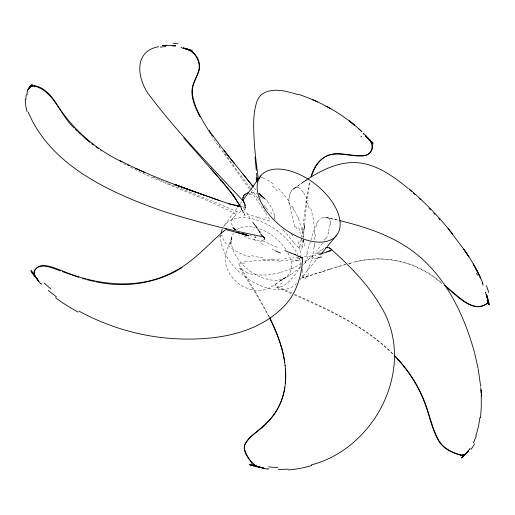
<?xml version="1.0" encoding="UTF-8"?>
<svg xmlns="http://www.w3.org/2000/svg" width="515" height="515" viewBox="0 0 515 515"><rect width="100%" height="100%" fill="white"/><g stroke="black" fill="none" stroke-linecap="round" stroke-linejoin="round"><path stroke-width="0.39" stroke-dasharray="2.58 1.93" d="M302.711 271.218L302.569 268.534M314.678 237.1L314.549 241.072M303.329 240.022L303.264 243.003M303.322 241.941L303.303 240.215M303.412 238.567L303.284 242.771L303.316 242.063M289.07 198.706L289.372 195.855M330.244 223.478L330.224 221.289A13.248 9.534 -20.9 0 0 330.179 220.78L330.057 220.278M303.457 237.08L304.423 224.45L304.191 227.128M314.446 242.906L314.266 245.237M303.895 230.025L307.075 199.376L310.223 181.203M304.178 227.34L303.071 237.396M314.099 246.91C313.004 255.543 310.757 264.227 306.47 271.856M241.329 209.451L241.902 207.036L242.887 207.21M302.769 239.958L301.584 249.196M330.173 224.302L328.364 231.956M302.53 230.083L306.676 196.846L309.65 181.447M302.485 230.417L301.545 236.952M274.843 218.218L274.72 218.856M301.133 239.526L299.678 247.38M231.924 236.784L229.883 245.153L232.136 237.196C227.817 247.091 222.525 258.517 227.379 269.248C230.038 275.158 234.093 280.424 239.398 284.19C245.694 288.471 253.451 291.226 261.131 290.293C269.911 289.919 276.252 282.838 283.411 278.718L279.98 280.965L285.671 277.36M244.863 209.47L244.483 210.609M302.756 245.977L301.661 249.015M289.552 195.095L290.267 193.138M310.333 242.147L306.831 252.459M310.931 240.215L315.071 226.935M240.898 210.79L239.739 212.644M316.101 224.392L317.588 221.778M300.754 265.804L300.992 265.367M325.647 238.078L324.193 240.595M300.509 266.236C296.215 273.851 290.705 281.19 283.205 285.883A13.3 10.487 49.7 0 1 282.6 286.14L279.227 287.055M232.278 218.701L231.576 221.321L231.776 224.282L232.915 226.915L235.052 229.787M302.839 277.611L303.824 276.053M304.751 274.617L304.339 275.261M291.509 190.859L290.466 192.713A11.098 9.141 -51.2 0 0 290.318 193.157M322.474 243.286L316.487 251.178M224.746 225.036L237.563 207.532M240.408 203.644L241.838 201.7M244.129 211.227L243.112 212.521L244.001 213.113M299.82 279.735L320.33 254.957M236.044 214.91L235.265 215.791M312.817 255.298L311.318 256.882M275.139 285.033L277.83 282.645M234.731 216.326L234.022 217.002M309.361 258.891L303.657 264.433M233.276 217.671L233.939 217.073M232.825 218.083L232.51 218.392A13.004 5.427 23.8 0 0 232.265 218.695M300.438 267.285L292.063 273.607M218.167 237.795L218.572 237.473M219.596 236.662L221.901 234.949M238.966 264.137L241.728 262.457M315.309 254.307L317.111 252.923M314.208 255.137L303.329 262.495M294.342 188.342A10.3 8.053 1.4 0 1 294.535 188.226L306.354 179.993M293.286 189.031L307.313 179.413M293.711 188.722L294.322 188.323M291.484 274.006L289.024 275.699M288.767 275.873L286.585 277.334M319.384 251.275L321.946 249.614M286.14 277.63L280.591 280.862M306.824 179.696L302.891 182.246L306.773 179.767M301.455 263.596L293.885 267.543M294.876 187.994L296.801 187.222M322.654 249.221L323.781 248.681M321.405 271.939L302.723 277.791M322.667 271.527L328.01 269.802M325.467 270.626L302.769 277.894M327.154 270.079L329.671 269.274M328.834 269.538L332.98 268.225M330.508 269.01L334.628 267.71M333.842 267.955L340.924 265.792M335.503 267.446L345.436 264.504M262.631 240.614L261.144 240.911M299.691 258.137L295.179 259.245M343.241 265.141L345.514 264.51M348.443 263.693L352.955 262.553M279.742 272.686C269.454 275.364 258.388 276.156 248.069 273.22A13.39 10.5 25.2 0 1 247.303 272.892M349.305 263.5C381.145 253.142 417.272 260.596 442.012 283.327M355.376 262.051C386.25 253.522 419.86 263.146 443.125 284.756M292.514 259.727L279.33 260.957L264.819 260.114M311.324 255.916L303.799 256.946M279.169 287.061L277.456 287.254M244.477 261.691L248.912 261.311M249.382 261.266L270.813 259.734M277.405 287.261L276.812 287.312M298.436 257.519L292.99 257.976M272.59 259.586L281.209 258.858M284.312 258.633L286.752 258.453M260.725 177.791L261.35 177.772M269.596 220.761L266.39 220.24L262.92 218.978M325.48 217.459L324.682 217.414A11.002 10.937 5.5 0 0 323.163 217.472L322.828 217.517A2.775 2.581 -3.3 0 0 322.261 217.671M259.348 240.911L250.625 239.147L242.327 235.419M251.397 192.237L256.792 193.621M325.474 217.51A10.397 4.648 3.4 0 1 325.718 217.53L338.728 220.285M262.244 177.836L262.843 177.926A13.384 11.124 -82.4 0 1 263.403 178.061L265.695 178.859M241.245 206.67L242.237 206.85M326.182 217.523L338.535 220.291M327.456 217.729L328.383 217.987M258.15 217.478L262.354 218.753M257.867 217.394L247.213 214.053M250.174 257.017C240.994 254.191 231.789 249.987 225.248 242.732A13.261 8.163 16.2 0 1 224.849 242.14L223.426 239.675L222.004 235.316M247.29 272.944L241.026 269.158M249.994 235.394L251.648 236.05M168.444 183.533L212.837 201.326L239.623 212.804M167.703 183.224L151.59 176.394M276.426 287.344L291.709 293.84M254.043 237.042L255.955 237.859M294.303 294.966C329.632 310.423 365.824 326.774 393.273 354.635M277.237 247.38L260.976 240.067M291.96 292.984L274.984 285.194M294.567 294.162C329.774 310.094 366.01 326.497 393.499 354.449M298.024 187.331L299.337 188.078A13.062 12.959 -82.9 0 1 300.155 188.715L300.696 189.172A13.165 12.914 9.4 0 1 301.172 189.662L303.026 191.838A23.323 22.963 15.4 0 1 303.663 192.674M130.656 167.24C164.974 185.02 202.311 196.241 236.391 214.491M123.6 163.59L126.136 164.929M235.548 229.819L233.868 228.763M235.651 229.935L233.057 228.229L235.458 229.812M235.304 229.696L232.278 227.694L235.387 229.761M261.556 196.176L262.508 196.846M299.164 248.159L298.552 247.728M298.507 247.696L293.518 242.282M235.097 229.49L232.027 226.948L234.943 229.651L234.518 229.201M273.298 183.713L266.506 179.233A23.684 19.358 -81.7 0 0 265.708 178.827M240.859 269.023L239.913 268.238M263.693 197.76L266.738 200.67M259.534 194.2L265.225 199.112M243.099 207.378L243.949 208.26M265.212 199.151L260.011 194.586L264.259 198.243L263.777 197.831M260.011 194.586L261.433 195.906L258.755 193.209M258.73 193.183L262.38 196.904L258.639 193.074M278.525 188.419L284.151 194.767L289.07 201.378M267.337 201.346L271.894 208.034L274.81 215.862M256.007 190.119L253.348 186.9M274.798 219.21L275.081 219.57M282.735 229.149L283.153 229.684M283.359 229.948L293.054 241.657M267.459 209.837L265.882 207.712M250.515 188.271L223.04 151.391M250.959 188.863L258.047 198.513M265.643 207.384L264.498 205.8M258.305 198.867L258.82 199.582M264.272 205.491L263.828 204.867M218.675 145.327L219.976 147.142M249.395 189.037L212.051 136.829M251.095 191.432L265.206 212.199M329.323 218.598L329.832 219.564M303.638 192.694L308.17 201.107M239.617 267.98L257.597 296.486L269.377 317.691M244.664 209.264L245.011 209.817M250.136 218.379L245.983 211.459M265.792 213.12L270.484 220.806M292.076 206.097L293.177 207.976M238.805 264.266L259.644 298.925L269.763 317.678M294.509 210.403L297.799 217.33M240.312 206.47L243.132 212.676M298.404 218.791L301.494 228.216L303.11 237.563M310.873 208.491L312.998 217.388L314.221 226.008M302.711 277.675L302.685 271.881A13.055 8.201 59.6 0 0 302.769 271.251M294.921 227.096L291.175 212.174L289.198 201.294M298.365 241.619L301.063 256.341M301.372 258.685L301.449 259.315M314.607 231.885L314.671 234.177M261.33 177.868A13.274 10.725 -58.5 0 1 262.225 177.913M272.493 186.005A57.191 38.902 72.3 0 1 277.353 190.717M288.361 201.951A106.174 95.545 -69.7 0 1 291.29 206.663M292.803 208.208A103.811 96.414 -48.8 0 1 294.11 210.635M298.037 217.169A80.327 66.132 -80.4 0 1 298.649 218.63M305.028 243.601A13.371 10.847 73 0 1 304.101 246.923M293.112 241.612A12.836 5.523 53 0 1 293.582 242.243M293.035 236.012A89.398 3.199 50.3 0 1 289.771 231.988M271.83 213.77A94.844 12.302 46.3 0 1 270.652 212.257M262.29 218.643A12.817 4.332 38.6 0 1 262.856 218.869M266.448 217.748A92.301 1.519 12.4 0 1 265.405 217.504M244.155 205.562A20.651 2.472 -87 0 1 243.923 206.805M244.998 209.463A8.594 2.311 70.8 0 1 244.947 209.65M251.256 194.406A57.493 20.433 63.7 0 1 252.228 194.76M259.103 196.131A107.094 47.354 -85.5 0 1 261.221 197.721M262.18 197.709A105.35 49.562 -75.1 0 1 263.307 198.719M266.783 200.129A80.449 28.46 85.9 0 1 267.382 200.786M274.881 215.862A13.39 10.055 -11.1 0 1 274.379 218.154M298.79 227.752A90.563 26.786 76.8 0 1 300.29 233.713M301.249 237.827A90.563 26.786 76.8 0 1 302.086 241.644M295.81 226.272A96.35 17.594 76.9 0 1 296.479 228.937M289.063 201.32A19.821 18.733 -18.1 0 1 288.838 198.713M289.449 195.855A8.208 6.721 -55.6 0 1 289.636 195.108M291.374 190.795A4.371 2.62 -53.2 0 1 291.851 190.132M291.973 190.247A2.762 1.423 -53.3 0 1 292.366 189.823L292.597 189.597A10.899 7.809 -61.1 0 1 293.717 188.748M306.592 201.687A56.444 49.839 50.9 0 1 309.29 208.82M314.375 225.988A103.361 100.039 -32.2 0 1 314.8 231.872M315.212 234.132A101.043 94.663 -55.6 0 1 315.232 237.067M314.311 245.243A79.123 77.997 9 0 1 314.137 246.917M296.769 187.145A1.88 1.59 26.7 0 1 298.063 187.228M308.884 273.407A13.654 4.558 -59.3 0 1 304.365 279.478M244.329 233.263A85.496 32.155 -4.3 0 1 243.956 233.076M243.222 235.046A90.537 37.318 -10.5 0 1 242.546 234.679M261.665 241.677A21.192 10.847 48.6 0 1 259.966 241.979M244.657 213.628A57.114 9.18 42.9 0 1 244.696 213.461M254.526 235.246A105.124 4.287 67.1 0 1 255.813 237.988M242.501 206.573A79.329 4.274 58.5 0 1 242.597 206.554M237.138 212.45A13.699 2.659 -51.3 0 1 236.475 213.513M308.047 256.38A89.623 66.995 88 0 1 305.138 262.811M303.052 266.764A89.623 66.995 88 0 1 302.794 267.221M307.5 252.981A95.462 65.16 -87 0 1 306.573 255.324M315.811 227.147A20.111 17.259 -65.5 0 1 316.776 224.707M317.568 221.765A8.272 8.182 -83.7 0 1 318.051 221.122L319.532 219.602A11.201 11.002 -89.4 0 1 319.873 219.274L321.579 218.019A4.397 4.21 5.3 0 1 322.236 217.62M329.761 219.602A13.152 8.974 -39.9 0 1 329.954 220.33M330.186 223.484A23.407 17.24 -21.7 0 1 330.102 224.302M328.705 232.04A55.82 45.565 9 0 1 326.304 238.329M318.708 251.706A100.818 62.412 -25.1 0 1 315.032 255.987M313.609 257.333A99.228 50.837 -30.7 0 1 311.627 259.425M303.374 264.247A77.778 56.747 -22.2 0 1 302.962 264.626M328.441 217.884A1.893 1.262 8.7 0 1 329.439 218.566M280.34 284.068A14.034 4.976 -26.7 0 1 282.259 282.967M262.83 257.899A85.522 67.716 -12 0 1 251.017 255.427M264.948 259.65A90.711 76.432 -17.8 0 1 262.36 259.29M297.567 260.326A21.237 6.766 -3.7 0 1 294.322 261.047M274.315 250.264A56.367 13.738 20 0 1 270.523 248.462M260.905 243.305A102.002 17.587 29.7 0 1 265.418 245.391M253.708 239.385A101.429 30.063 34.6 0 1 256.007 240.383M291.509 268.618A87.338 83.9 44.2 0 1 279.703 272.577M293.93 267.639A92.925 89.951 66.6 0 1 291.548 268.695M318.334 253.914A20.742 6.347 -35.7 0 1 320.163 252.582M321.907 249.492A8.504 5.549 -40.2 0 1 322.628 249.099M316.899 258.124A55.8 29.812 5.2 0 1 313.641 258.788M298.475 260.558A100.219 12.18 -3.4 0 1 290.28 261.221M279.014 261.511A99.331 2.646 -4.3 0 1 280.624 261.388M272.615 259.045A77.256 19.776 -5.7 0 1 270.89 259.193M242.243 263.332A14.233 10.339 30.2 0 1 244.928 263.017M296.601 283.565A46.369 28.074 37.9 0 1 249.859 280.089A46.369 28.074 37.9 0 1 220.793 235.407M223.523 226.761A46.369 28.074 37.9 0 1 259.644 220.974A46.369 28.074 37.9 0 1 297.573 254.449M299.209 258.215A46.369 28.074 37.9 0 1 301.23 265.586M287.879 252.801A34.479 20.864 37.9 0 1 263.049 277.991A34.479 20.864 37.9 0 1 233.507 233.218M236.758 229.767A34.479 20.864 37.9 0 1 255.105 227.495M259.399 228.757A34.479 20.864 37.9 0 1 285.87 249.415M242.565 211.221L240.003 205.781L242.565 211.247"/><path stroke-width="0.77" d="M245.095 207.436L245.14 205.833M302.698 257.841C301.822 275.467 296.531 293.46 283.971 306.374C255.659 335.465 211.742 341.001 173.059 338.58C140.151 336.495 107.873 326.845 78.93 311.105M285.271 383.598L285.645 376.652L285.162 365.386M245.076 207.764L245.024 208.305M480.527 417.8L481.293 407.114L481.268 396.891M487.821 301.88L487.885 301.037A9.631 4.596 58.7 0 0 487.737 299.595M487.924 301.97L487.975 300.741M26.175 94.747L25.847 99.447M284.834 387.364C282.774 402.614 274.547 416.551 262.817 426.394C257.043 431.963 249.724 436.224 245.423 443.158C241.805 450.084 247.432 457.088 251.449 462.431M244.168 446.75C247.747 435.844 260.081 431.119 267.085 422.673C281.46 409.045 287.087 388.413 285.497 369.062M311.446 176.697C314.144 167.266 320.015 157.397 330.134 154.764M34.338 271.148C39.249 260.609 53.463 267.736 61.195 270.388C97.078 285.709 140.086 290.569 175.325 270.871C193.949 261.182 207.609 245.037 223.272 231.505M34.46 270.858C39.913 261.517 52.826 268.399 60.358 270.819M310.931 176.922C313.796 166.609 320.839 156.232 332.098 154.3C341.651 152.582 351.146 155.768 360.712 155.652C367.794 157.069 374.849 150.142 371.933 143.241M264.678 238.683L264.189 239.559A11.877 5.073 24.6 0 1 264.015 239.713L263.809 239.951M476.317 435.909L473.394 442.881M259.071 178.969L259.251 178.544M243.074 197.013L242.668 198.082A1.976 1.082 66.4 0 0 242.848 199.273M27.308 90.943L27.488 90.537M243.389 196.389L243.614 196.009M28.048 89.417L30.115 86.881M28.898 88.162L28.396 88.876L32.31 84.267M469.712 449.125L470.124 448.533M28.228 89.082L28.035 89.359M487.454 303.238C472.191 314.543 455.865 293.087 444.509 285.387M243.833 195.681L244.78 194.561M238.039 206.888L239.939 204.294M242.784 200.406L260.828 175.77M28.46 88.799L31.866 84.634M29.046 87.968L30.076 86.945A11.13 4.886 17.7 0 1 31.19 86.404M320.845 254.339L336.231 235.754M31.415 85.458L29.265 88.014M468.425 450.921L465.174 454.211A11.427 7.828 62.1 0 1 463.822 454.893L462.818 455.125M468.528 450.831L461.492 457.951M467.755 451.649L465.888 453.696M467.659 451.752L468.328 451.043L464.498 454.9M467.633 451.777L467.079 452.35M467.054 452.376L466.519 452.93M465.541 453.927L465.219 454.256M462.637 456.85L462.039 457.378L463.906 455.492L463.564 455.923M464.762 454.719L464.33 455.151M464.305 455.183L463.944 455.543M463.532 455.955L463.062 456.425M466.526 453.046L466.056 453.503M245.127 194.232L248.339 192.481M465.843 453.689L465.219 454.172A11.452 7.506 62.2 0 1 464.144 454.719L462.695 455.041M223.407 231.396L225.454 229.922M307.481 179.272C320.51 170.916 334.911 163.525 350.631 162.598C372.815 161.44 392.127 175.119 408.363 188.664M182.13 267.51L177.823 270.098M331.506 250.174L331.216 250.342M177.173 270.452C157.307 281.608 133.984 286.095 111.349 284.171M31.009 86.346L32.368 85.896M330.624 250.618L330.205 250.799M329.774 250.966L327.74 251.706M325.725 247.882L326.793 247.528M31.151 86.385L32.033 86.127M301.841 257.449L300.915 257.764M326.928 251.977L318.779 254.416M311.324 464.923C376.787 447.786 417.697 364.826 380.141 305.215C367.169 283.353 349.028 265.103 330.102 248.352M158.659 46.704C132.052 51.429 137.55 81.312 150.844 97.116C178.937 134.267 211.968 167.394 243.601 201.5L243.782 201.944M331.686 154.526C342.675 150.734 375.132 165.785 371.746 143.402M162.965 45.603L171.971 45.455M288.349 469.133L278.106 469.545M34.37 85.735C43.221 86.945 49.8 94.251 54.783 101.094C70.104 126.471 92.372 147.007 118.875 160.365M34.222 85.999C54.326 91.116 59.998 115.206 74.121 127.913M172.48 45.964L173.336 46.054M191.574 50.811L189.263 50.251M110.59 284.087L103.322 283.192M250.593 464.607L264.646 468.431M267.768 468.856L268.811 468.978M175.28 45.848L172.39 45.494L175.602 45.893L172.795 45.539M460.455 455.099C451.719 452.827 442.72 448.475 438.226 440.203C431.815 428.718 429.523 415.566 424.836 403.387C418.38 385.703 407.758 369.706 394.76 356.148M102.62 283.089L95.751 281.789M460.642 454.938C451.301 452.363 441.793 447.348 437.563 438.123C431.428 425.905 429.008 412.264 423.768 399.685C417.028 382.941 406.599 367.819 393.994 354.951M263.352 236.836C229.6 230.044 195.874 221.746 162.985 211.227C111.073 193.074 50.843 166.203 28.209 112.103M262.586 468.244L264.646 468.579L257.584 466.674M263.023 468.335L263.056 468.341A69.229 58.665 43.8 0 0 267.774 469.056M239.134 206.245L228.177 203.554L191.2 190.556M239.514 206.335L228.415 203.637M264.723 468.463L257.622 466.622M235.413 205.491L238.947 206.219M263.049 468.077L249.724 464.685M287.834 91.863C277.006 88.928 260.989 88.876 256.818 101.783C252.395 115.508 253.67 130.256 254.423 144.432C255.337 156.077 256.779 167.684 258.427 179.246M90.376 280.559L94.393 281.505M258.305 467.311L257.841 467.202M180.965 47.399L181.544 47.535M288.432 91.992L290.26 92.443M339.797 220.6C365.148 226.851 390.621 235.078 411.949 250.599C445.069 274.849 463.77 313.719 474.437 352.402M256.522 466.873L255.717 466.674M226.877 229.902L238.117 232.793M254.861 466.455L255.228 466.545M87.106 279.703L89.726 280.385M253.786 466.172L253.451 466.081M290.872 92.591L292.359 92.99M248.919 235.716L236.173 232.188L248.648 235.799L246.505 235.13M252.202 465.74L249.807 464.865M184.222 48.243L192.172 50.727M189.971 50.451L188.992 49.942A9.476 2.878 32.4 0 0 187.537 49.35M82.625 278.435L85.683 279.31M293.099 93.189L297.644 94.567M189.114 50.206L188.232 49.936M187.46 49.698L186.681 49.44M78.911 277.302L72.209 275.081M298.146 94.219C321.74 102.079 344.084 114.633 362.084 131.904M187.537 49.24L183.321 48.146M247.425 235.419L243.898 234.132M71.463 274.823L62.289 271.521M185.928 49.183L185.2 48.919M219.95 200.799L175.499 184.814M204.893 195.443C176.053 185.143 147.058 174.836 119.905 160.526M184.512 48.661L183.61 48.301M187.499 49.286L183.237 47.934L191.928 50.348M284.872 250.605L294.393 254.378M246.479 235.181L242.269 233.469M242.308 233.488L244.284 234.319L242.417 233.52M188.812 49.723L190.376 50.457M295.43 254.816L298.198 256.071M143.872 172.049L144.245 172.216L135.799 168.392M312.65 99.64L317.485 101.848L316.88 101.571M298.835 256.38L299.485 256.702M329.368 247.966L329.935 248.262M127.694 165.058L128.982 165.721M300.412 257.185L301.513 257.796M119.493 160.699L121.978 162.051M325.969 106.161L330.778 108.807M302.492 257.384L302.421 257.352A2.923 0.605 -38.1 0 0 302.234 257.333M330.405 248.526L331.422 249.247M255.382 465.618L254.017 464.717M255.813 465.721L253.805 464.318M100.367 149.852L101.687 150.728M95.906 146.794L98.423 148.545M372.564 143.325L370.575 141.496M91.676 143.717L93.479 145.037M56.566 296.962L48.217 290.428M192.262 51.635C198.146 56.347 201.404 64.864 198.532 72.119C195.97 79.065 191.477 85.754 192.365 93.505C193.981 107.133 201.635 119.055 208.626 130.52M88.265 141.078L89.971 142.398M192.095 51.841C197.194 56.257 200.419 63.506 198.79 70.246C197.374 75.995 193.833 80.964 192.507 86.739C190.26 97.296 195.378 107.616 199.962 116.808M87.73 140.634L75.023 128.892M446.563 287.64C457.133 295.314 473.073 314.44 487.261 303.387A9.206 5.414 43.5 0 0 487.647 301.79M409.399 189.546L411.459 191.323M261.787 235.394L262.689 236.205M366.307 136.301L365.354 135.574L369.075 139.327M409.077 188.818C423.414 200.914 436.553 214.401 448.475 228.872M262.611 236.14L263.114 236.61M263.88 237.293L263.48 236.945A10.918 4.023 69.4 0 1 263.365 236.906M367.33 137.209L367.8 137.64M413.513 193.131L415.032 194.516M365.676 136.05L365.29 135.715M366.062 136.411L369.036 139.372A8.916 2.923 47.3 0 1 370.06 140.672L370.736 141.541M358.871 128.879L361.685 131.525M368.238 138.046L368.701 138.484M363.172 133.52L363.725 134.048M31.441 270.851L38.934 281.48L35.117 276.336A12.759 9.006 11.1 0 1 34.37 274.585L34.164 273.42M37.91 280.624L38.767 281.538M38.689 281.467L35.142 276.265A12.785 9.354 12.6 0 1 34.582 274.753M419.571 198.726L420.562 199.685M366.216 136.462L373.118 143.518M370.446 141.368L370.027 140.949M370.079 139.842L370.433 140.196M369.931 140.853L369.513 140.428M369.422 140.331L368.991 139.893M368.927 139.829L368.502 139.385M429.162 208.266L430.727 209.882M40.91 283.565L41.593 284.274M372.107 141.934L372.957 142.958M433.797 213.152L434.815 214.253M438.825 218.688L439.816 219.808M183.784 137.911L221.044 180.359L210.712 168.45M251.59 462.2C248.288 457.829 244.902 452.897 244.316 447.335M370.015 140.37L371.006 141.638M231.364 192.707L220.864 179.941L232.889 194.882L230.984 192.398M264.517 237.936L264.626 238.078A2.948 1.249 -3.2 0 1 264.729 238.336M38.001 280.282L30.932 270.671M233.282 162.096L253.296 186.861M242.964 174.038L253.348 186.9M452.511 233.907L448.037 228.338L464.137 249.724C471.495 260.249 478.029 271.405 482.864 283.327M224.044 150.554L234.576 163.751L224.495 151.095M224.939 151.655L212.766 135.587M34.357 276.117L33.559 275.029M236.076 199.286L232.838 194.812L239.996 205.788M252.859 222.377L257.075 228.094M232.812 194.747L240.009 205.794M32.818 273.999L32.226 273.156M209.154 130.475L213.216 136.224M32.149 273.047L30.932 270.896M257.577 228.821L258.961 230.952M211.356 134.705L212.129 135.857M209.019 131.132L210.59 133.552M259.303 231.499L259.657 232.085M260.809 234.087L260.609 233.739M269.725 318.373C276.568 332.181 282.323 346.75 284.621 362.064M269.763 317.678C277.134 332.825 283.52 348.867 285.098 365.772M488.806 304.616L488.027 302.035A9.231 5.292 35.7 0 1 487.467 303.251M244.226 202.929L243.885 202.176M482.182 282.877L483.212 285.361M242.777 199.337L243.556 201.371M244.818 204.346L244.934 204.655A2.897 1.654 54.2 0 1 245.089 205.189M487.171 296.292L486.585 294.78L489.141 304.957M485.639 291.934L485.877 292.668M487.686 297.915L487.943 298.803M486.881 295.925L487.827 299.588L486.482 294.863L486.714 296.376M34.537 274.753L34.228 272.937M488.368 300.367L488.484 300.805M488.014 301.99L487.46 299.782M474.611 353.071L478.094 368.302M488.613 301.327L488.729 301.784M488.851 302.311L489.244 304.314M487.267 298.964L486.933 297.451M486.817 296.891L486.733 296.486M478.235 369.081L480.63 386.302M302.704 257.745L302.678 257.603A11.607 1.996 -21.7 0 0 302.524 257.371M255.041 157.139L256.303 170.272M256.586 173.278L257.178 181.312M480.74 387.641L481.107 392.958M256.966 177.681L257.178 181.428M257.011 178.196L257.165 181.196M481.197 389.849L481.525 396.402M481.222 390.177L481.538 396.698M481.197 394.928L481.248 396.241M363.828 133.7A51.268 15.907 46.5 0 1 366.377 136.16M360.899 136.198A70.458 22.995 46.7 0 1 361.891 137.132M371.251 141.599A8.491 5.15 35.2 0 1 372.171 143.26M369.165 139.282A8.935 2.865 44.8 0 1 370.131 140.357M370.427 141.599A8.485 4.68 41.8 0 1 371.444 143.363M245.179 207.597A11.62 3.335 73.3 0 1 245.153 207.918M244.908 205.105A4.584 2.337 59.2 0 1 244.986 205.736M244.277 202.929A11.414 3.869 61.5 0 1 244.876 204.365M243.853 202.195A10.718 7.86 75.8 0 1 243.75 201.964M189.958 50.792A9.032 4.744 38.1 0 1 191.908 52.092M160.339 47.142A110.023 45.05 40.6 0 1 165.952 46.653M173.149 43.279A72.866 26.413 36.3 0 1 178.068 43.846M181.975 47.992A53.843 15.572 30.4 0 1 184.64 48.719M243.125 197.741A13.635 3.348 -80.8 0 1 243.421 197.091M243.589 195.893A13.725 5.066 86.9 0 1 243.814 195.571M244.805 194.728A24.199 8.388 86.3 0 1 245.146 194.374M248.854 193.814A57.493 20.433 63.7 0 1 250.522 194.174M190.434 50.213A9.032 5.568 36.7 0 1 192.41 51.429M187.447 49.105A9.495 3.058 30.1 0 1 188.754 49.595M476.575 273.362A113.139 70.632 53.4 0 1 477.469 275.126M486.334 285.542A74.269 40.975 55.6 0 1 488.78 292.546M485.497 292.552A54.757 24.765 59.1 0 1 486.501 295.777M487.93 299.646A9.663 4.345 56.9 0 1 488.065 300.812M264.697 238.336A4.667 2.002 3.4 0 1 264.716 238.683M263.944 237.293A11.652 3.888 13.5 0 1 264.575 237.936M32.22 86.353A10.615 5.768 32.4 0 1 34.389 86.32M27.128 111.755A120.767 53.36 29 0 1 25.293 99.208M27.031 95.037A82.04 36.72 23.8 0 1 27.392 90.975M27.565 90.563A61.401 27.675 16 0 1 28.615 88.831M259.715 231.473A13.873 3.914 66.6 0 1 260.287 232.432M259.219 231.583A13.95 0.959 60.6 0 1 259.528 232.098M256.425 226.767A24.488 1.938 59.2 0 1 256.94 227.501M244.76 215.418A57.114 9.18 42.9 0 1 244.612 213.989M261.742 235.194A2.015 0.56 53.7 0 1 261.021 234.331M32.245 85.735A10.615 6.547 36.8 0 1 34.254 85.496M30.05 86.855A11.15 5.272 16.7 0 1 30.926 86.295M462.94 455.324A10.899 6.907 44 0 1 460.558 455.402M479.864 417.536A125.274 92.269 46.6 0 1 475.841 435.626M474.566 443.898A84.318 59.843 53.8 0 1 470.974 449.395M469.596 448.99A62.952 42.79 63.2 0 1 467.665 451.539M462.573 454.842A10.899 6.122 39.5 0 1 460.539 454.661M301.423 257.822A4.635 0.747 -32.7 0 1 301.848 257.655M33.913 273.349A12.083 7.68 29.5 0 1 34.248 271.102M78.042 312.109A131.608 78.132 21.4 0 1 55.427 297.651M50.895 288.889A90.872 58.98 18.1 0 1 44.316 283.108M40.653 283.681A68.765 49.524 11.8 0 1 37.756 280.379M299.93 256.528A13.796 4.809 19.5 0 1 300.902 257.056M297.992 256.097A13.866 1.77 24 0 1 298.597 256.386M294.574 254.21A24.327 2.903 22.6 0 1 295.687 254.687M280.566 253.032A56.367 13.738 20 0 1 275.383 250.754M301.874 257.893A2.002 0.412 32.8 0 1 301.558 257.757M34.441 273.008A12.057 7.686 38 0 1 34.576 270.916M225.576 228.776A14.079 6.637 -85.7 0 1 226.626 229.188M326.8 247.612A4.506 3.515 -62.1 0 1 327.45 247.47A2.845 2.298 -70.6 0 1 327.946 247.445L328.216 247.515A11.304 8.671 -45.3 0 1 329.375 247.96M329.742 248.224A10.654 1.519 21.8 0 1 329.909 248.314M257.577 466.706A12.817 10.912 43.7 0 1 255.369 465.65M253.805 465.045A12.18 8.427 38.8 0 1 251.127 462.637M249.91 464.594A0.67 0.412 3.5 0 1 250.342 464.646M311.717 465.541A133.282 99.369 29.1 0 1 288.664 469.931M277.707 467.569A91.58 72.377 34.9 0 1 268.624 466.848M329.452 250.721A13.474 1.255 -16.8 0 1 328.866 250.959M330.437 250.811A13.557 3.154 -5.5 0 1 330.012 250.992M327.315 251.629A23.845 5.993 -6.5 0 1 326.516 251.893M321.65 256.882A55.8 29.812 5.2 0 1 317.761 257.925M331.834 249.505A1.944 0.753 14.8 0 1 331.918 249.666M253.992 464.047A12.199 7.455 42 0 1 251.874 462.019M257.642 466.551A12.862 10.828 47.8 0 1 255.846 465.657M221.083 233.211A46.369 28.074 37.9 0 1 222.28 229.169M461.659 457.764L462.09 457.391L461.665 457.751M166.731 45.307L162.618 45.635L166.731 45.307M190.087 190.164L174.727 184.499L190.087 190.164M354.153 124.778L349.26 120.864L354.532 125.087L354.153 124.778M468.901 256.811L463.803 249.228L468.901 256.811M477.315 271.263L473.317 263.97L480.772 278.435L477.315 271.263M263.764 207.152A48.185 27.16 37.9 0 0 335.593 236.456A48.185 27.16 37.9 0 0 296.614 173.214A48.185 27.16 37.9 0 0 263.764 207.152"/></g></svg>
